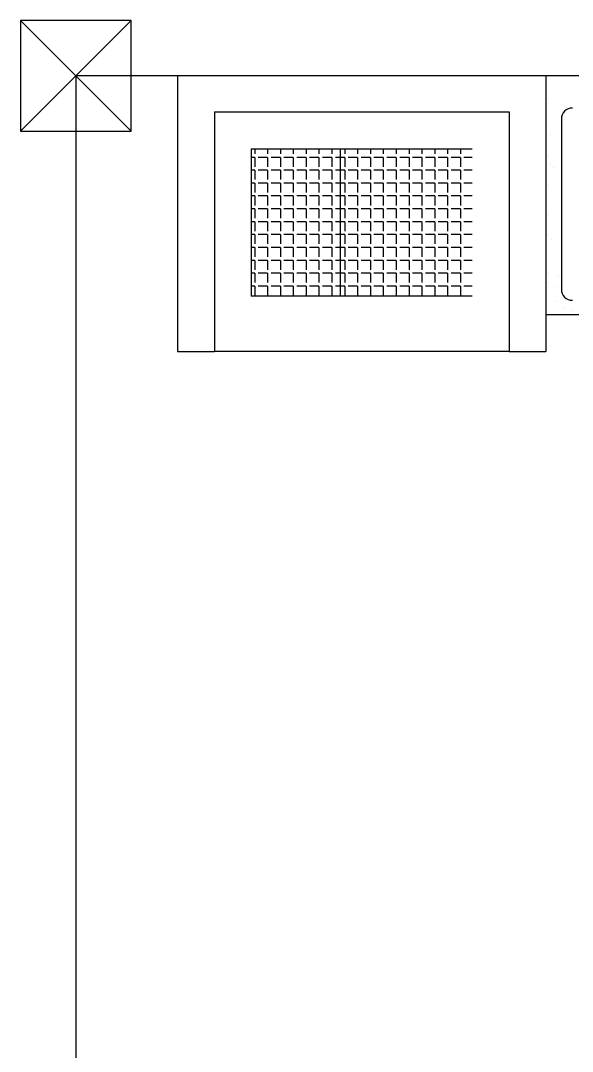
# Model space of a CAD drawing. Extents: x 33 to 1815, y -14679 to 245.
# Drawn here: x 33.173 to 34.671, y 8.045 to 10.842 of the extents above; entities that cross this region are included whole.
import ezdxf

# ---------------------------------------------------------------- set-up
doc = ezdxf.new("R2010")
doc.units = 0
doc.header["$MEASUREMENT"] = 0
doc.layers.add('PILAR', color=5, linetype='CONTINUOUS')
doc.layers.add('VARANDA', color=1, linetype='CONTINUOUS')

msp = doc.modelspace()

# ---------------------------------------------------------------- linework, layer by layer
at = {"layer": 'PILAR'}
for p, q in [((33.1727, 10.8423), (33.4727, 10.5423)), ((33.1727, 10.5423), (33.4727, 10.8423))]:
    msp.add_line(p, q, dxfattribs=at)
msp.add_lwpolyline([(33.4727, 10.5423), (33.4727, 10.8423), (33.1727, 10.8423), (33.1727, 10.5423)], close=True, dxfattribs=at)
at = {"layer": 'VARANDA'}
for p, q in [((33.3227, 10.6923), (33.3227, 3.5097)), ((44.0727, 10.6923), (33.3227, 10.6923)), ((33.5989, 10.6923), (33.5989, 9.9445)), ((34.5989, 10.6923), (34.5989, 9.9445)), ((34.6062, 10.6317), (34.6062, 10.6317)), ((34.6548, 10.6069), (34.6548, 10.6069)), ((33.6989, 10.5945), (34.4989, 10.5945)), ((33.6989, 10.5945), (33.6989, 9.9445)), ((34.4989, 10.5945), (34.4989, 9.9445)), ((34.6408, 10.5749), (34.6408, 10.1133)), ((34.6106, 10.5323), (34.6106, 10.5323)), ((33.7989, 10.4945), (33.7989, 10.0945)), ((33.7989, 10.4945), (34.3989, 10.4945)), ((33.8082, 10.4945), (33.8082, 10.4807)), ((33.8431, 10.4945), (33.8431, 10.4807)), ((33.878, 10.4945), (33.878, 10.4807)), ((33.913, 10.4945), (33.913, 10.4807)), ((33.9479, 10.4945), (33.9479, 10.4807)), ((33.9828, 10.4945), (33.9828, 10.4807)), ((34.0177, 10.4945), (34.0177, 10.4807)), ((34.0401, 10.4945), (34.0401, 10.0945)), ((34.0527, 10.4945), (34.0527, 10.4807)), ((34.0876, 10.4945), (34.0876, 10.4807)), ((34.1225, 10.4945), (34.1225, 10.4807)), ((34.1574, 10.4945), (34.1574, 10.4807)), ((34.1924, 10.4945), (34.1924, 10.4807)), ((34.2273, 10.4945), (34.2273, 10.4807)), ((34.2622, 10.4945), (34.2622, 10.4807)), ((34.2971, 10.4945), (34.2971, 10.4807)), ((34.3321, 10.4945), (34.3321, 10.4807)), ((34.367, 10.4945), (34.367, 10.4807)), ((33.8082, 10.4711), (33.7989, 10.4711)), ((33.8082, 10.4711), (33.8082, 10.4457)), ((33.8431, 10.4711), (33.8177, 10.4711)), ((33.8431, 10.4711), (33.8431, 10.4457)), ((33.878, 10.4711), (33.8526, 10.4711)), ((33.878, 10.4711), (33.878, 10.4457)), ((33.913, 10.4711), (33.8876, 10.4711)), ((33.913, 10.4711), (33.913, 10.4457)), ((33.9479, 10.4711), (33.9225, 10.4711)), ((33.9479, 10.4711), (33.9479, 10.4457)), ((33.9828, 10.4711), (33.9574, 10.4711)), ((33.9828, 10.4711), (33.9828, 10.4457)), ((34.0177, 10.4711), (33.9923, 10.4711)), ((34.0177, 10.4711), (34.0177, 10.4457)), ((34.0527, 10.4711), (34.0273, 10.4711)), ((34.0527, 10.4711), (34.0527, 10.4457)), ((34.0876, 10.4711), (34.0622, 10.4711)), ((34.0876, 10.4711), (34.0876, 10.4457)), ((34.1225, 10.4711), (34.0971, 10.4711)), ((34.1225, 10.4711), (34.1225, 10.4457)), ((34.1574, 10.4711), (34.132, 10.4711)), ((34.1574, 10.4711), (34.1574, 10.4457)), ((34.1924, 10.4711), (34.167, 10.4711)), ((34.1924, 10.4711), (34.1924, 10.4457)), ((34.2273, 10.4711), (34.2019, 10.4711)), ((34.2273, 10.4711), (34.2273, 10.4457)), ((34.2622, 10.4711), (34.2368, 10.4711)), ((34.2622, 10.4711), (34.2622, 10.4457)), ((34.2971, 10.4711), (34.2717, 10.4711)), ((34.2971, 10.4711), (34.2971, 10.4457)), ((34.3321, 10.4711), (34.3067, 10.4711)), ((34.3321, 10.4711), (34.3321, 10.4457)), ((34.367, 10.4711), (34.3416, 10.4711)), ((34.367, 10.4711), (34.367, 10.4457)), ((34.3989, 10.4711), (34.3765, 10.4711)), ((34.6059, 10.4736), (34.6059, 10.4736)), ((33.8082, 10.4362), (33.7989, 10.4362)), ((33.8082, 10.4362), (33.8082, 10.4108)), ((33.8431, 10.4362), (33.8177, 10.4362)), ((33.8431, 10.4362), (33.8431, 10.4108)), ((33.878, 10.4362), (33.8526, 10.4362)), ((33.878, 10.4362), (33.878, 10.4108)), ((33.913, 10.4362), (33.8876, 10.4362)), ((33.913, 10.4362), (33.913, 10.4108)), ((33.9479, 10.4362), (33.9225, 10.4362)), ((33.9479, 10.4362), (33.9479, 10.4108)), ((33.9828, 10.4362), (33.9574, 10.4362)), ((33.9828, 10.4362), (33.9828, 10.4108)), ((34.0177, 10.4362), (33.9923, 10.4362)), ((34.0177, 10.4362), (34.0177, 10.4108)), ((34.0527, 10.4362), (34.0273, 10.4362)), ((34.0527, 10.4362), (34.0527, 10.4108)), ((34.0876, 10.4362), (34.0622, 10.4362)), ((34.0876, 10.4362), (34.0876, 10.4108)), ((34.1225, 10.4362), (34.0971, 10.4362)), ((34.1225, 10.4362), (34.1225, 10.4108)), ((34.1574, 10.4362), (34.132, 10.4362)), ((34.1574, 10.4362), (34.1574, 10.4108)), ((34.1924, 10.4362), (34.167, 10.4362)), ((34.1924, 10.4362), (34.1924, 10.4108)), ((34.2273, 10.4362), (34.2019, 10.4362)), ((34.2273, 10.4362), (34.2273, 10.4108)), ((34.2622, 10.4362), (34.2368, 10.4362)), ((34.2622, 10.4362), (34.2622, 10.4108)), ((34.2971, 10.4362), (34.2717, 10.4362)), ((34.2971, 10.4362), (34.2971, 10.4108)), ((34.3321, 10.4362), (34.3067, 10.4362)), ((34.3321, 10.4362), (34.3321, 10.4108)), ((34.367, 10.4362), (34.3416, 10.4362)), ((34.367, 10.4362), (34.367, 10.4108)), ((34.3989, 10.4362), (34.3765, 10.4362)), ((34.6102, 10.4542), (34.6102, 10.4542)), ((34.6188, 10.4449), (34.6188, 10.4449)), ((33.8082, 10.4013), (33.7989, 10.4013)), ((33.8082, 10.4013), (33.8082, 10.3759)), ((33.8431, 10.4013), (33.8177, 10.4013)), ((33.8431, 10.4013), (33.8431, 10.3759)), ((33.878, 10.4013), (33.8526, 10.4013)), ((33.878, 10.4013), (33.878, 10.3759)), ((33.913, 10.4013), (33.8876, 10.4013)), ((33.913, 10.4013), (33.913, 10.3759)), ((33.9479, 10.4013), (33.9225, 10.4013)), ((33.9479, 10.4013), (33.9479, 10.3759)), ((33.9828, 10.4013), (33.9574, 10.4013)), ((33.9828, 10.4013), (33.9828, 10.3759)), ((34.0177, 10.4013), (33.9923, 10.4013)), ((34.0177, 10.4013), (34.0177, 10.3759)), ((34.0527, 10.4013), (34.0273, 10.4013)), ((34.0527, 10.4013), (34.0527, 10.3759)), ((34.0876, 10.4013), (34.0622, 10.4013)), ((34.0876, 10.4013), (34.0876, 10.3759)), ((34.1225, 10.4013), (34.0971, 10.4013)), ((34.1225, 10.4013), (34.1225, 10.3759)), ((34.1574, 10.4013), (34.132, 10.4013)), ((34.1574, 10.4013), (34.1574, 10.3759)), ((34.1924, 10.4013), (34.167, 10.4013)), ((34.1924, 10.4013), (34.1924, 10.3759)), ((34.2273, 10.4013), (34.2019, 10.4013)), ((34.2273, 10.4013), (34.2273, 10.3759)), ((34.2622, 10.4013), (34.2368, 10.4013)), ((34.2622, 10.4013), (34.2622, 10.3759)), ((34.2971, 10.4013), (34.2717, 10.4013)), ((34.2971, 10.4013), (34.2971, 10.3759)), ((34.3321, 10.4013), (34.3067, 10.4013)), ((34.3321, 10.4013), (34.3321, 10.3759)), ((34.367, 10.4013), (34.3416, 10.4013)), ((34.367, 10.4013), (34.367, 10.3759)), ((34.3989, 10.4013), (34.3765, 10.4013)), ((34.6057, 10.3951), (34.6057, 10.3951)), ((33.8082, 10.3664), (33.7989, 10.3664)), ((33.8082, 10.3664), (33.8082, 10.341)), ((33.8431, 10.3664), (33.8177, 10.3664)), ((33.8431, 10.3664), (33.8431, 10.341)), ((33.878, 10.3664), (33.8526, 10.3664)), ((33.878, 10.3664), (33.878, 10.341)), ((33.913, 10.3664), (33.8876, 10.3664)), ((33.913, 10.3664), (33.913, 10.341)), ((33.9479, 10.3664), (33.9225, 10.3664)), ((33.9479, 10.3664), (33.9479, 10.341)), ((33.9828, 10.3664), (33.9574, 10.3664)), ((33.9828, 10.3664), (33.9828, 10.341)), ((34.0177, 10.3664), (33.9923, 10.3664)), ((34.0177, 10.3664), (34.0177, 10.341)), ((34.0527, 10.3664), (34.0273, 10.3664)), ((34.0527, 10.3664), (34.0527, 10.341)), ((34.0876, 10.3664), (34.0622, 10.3664)), ((34.0876, 10.3664), (34.0876, 10.341)), ((34.1225, 10.3664), (34.0971, 10.3664)), ((34.1225, 10.3664), (34.1225, 10.341)), ((34.1574, 10.3664), (34.132, 10.3664)), ((34.1574, 10.3664), (34.1574, 10.341)), ((34.1924, 10.3664), (34.167, 10.3664)), ((34.1924, 10.3664), (34.1924, 10.341)), ((34.2273, 10.3664), (34.2019, 10.3664)), ((34.2273, 10.3664), (34.2273, 10.341)), ((34.2622, 10.3664), (34.2368, 10.3664)), ((34.2622, 10.3664), (34.2622, 10.341)), ((34.2971, 10.3664), (34.2717, 10.3664)), ((34.2971, 10.3664), (34.2971, 10.341)), ((34.3321, 10.3664), (34.3067, 10.3664)), ((34.3321, 10.3664), (34.3321, 10.341)), ((34.367, 10.3664), (34.3416, 10.3664)), ((34.367, 10.3664), (34.367, 10.341)), ((34.3989, 10.3664), (34.3765, 10.3664)), ((33.8082, 10.3314), (33.7989, 10.3314)), ((33.8082, 10.3314), (33.8082, 10.306)), ((33.8431, 10.3314), (33.8177, 10.3314)), ((33.8431, 10.3314), (33.8431, 10.306)), ((33.878, 10.3314), (33.8526, 10.3314)), ((33.878, 10.3314), (33.878, 10.306)), ((33.913, 10.3314), (33.8876, 10.3314)), ((33.913, 10.3314), (33.913, 10.306)), ((33.9479, 10.3314), (33.9225, 10.3314)), ((33.9479, 10.3314), (33.9479, 10.306)), ((33.9828, 10.3314), (33.9574, 10.3314)), ((33.9828, 10.3314), (33.9828, 10.306)), ((34.0177, 10.3314), (33.9923, 10.3314)), ((34.0177, 10.3314), (34.0177, 10.306)), ((34.0527, 10.3314), (34.0273, 10.3314)), ((34.0527, 10.3314), (34.0527, 10.306)), ((34.0876, 10.3314), (34.0622, 10.3314)), ((34.0876, 10.3314), (34.0876, 10.306)), ((34.1225, 10.3314), (34.0971, 10.3314)), ((34.1225, 10.3314), (34.1225, 10.306)), ((34.1574, 10.3314), (34.132, 10.3314)), ((34.1574, 10.3314), (34.1574, 10.306)), ((34.1924, 10.3314), (34.167, 10.3314)), ((34.1924, 10.3314), (34.1924, 10.306)), ((34.2273, 10.3314), (34.2019, 10.3314)), ((34.2273, 10.3314), (34.2273, 10.306)), ((34.2622, 10.3314), (34.2368, 10.3314)), ((34.2622, 10.3314), (34.2622, 10.306)), ((34.2971, 10.3314), (34.2717, 10.3314)), ((34.2971, 10.3314), (34.2971, 10.306)), ((34.3321, 10.3314), (34.3067, 10.3314)), ((34.3321, 10.3314), (34.3321, 10.306)), ((34.367, 10.3314), (34.3416, 10.3314)), ((34.367, 10.3314), (34.367, 10.306)), ((34.3989, 10.3314), (34.3765, 10.3314)), ((33.8082, 10.2965), (33.7989, 10.2965)), ((33.8082, 10.2965), (33.8082, 10.2711)), ((33.8431, 10.2965), (33.8177, 10.2965)), ((33.8431, 10.2965), (33.8431, 10.2711)), ((33.878, 10.2965), (33.8526, 10.2965)), ((33.878, 10.2965), (33.878, 10.2711)), ((33.913, 10.2965), (33.8876, 10.2965)), ((33.913, 10.2965), (33.913, 10.2711)), ((33.9479, 10.2965), (33.9225, 10.2965)), ((33.9479, 10.2965), (33.9479, 10.2711)), ((33.9828, 10.2965), (33.9574, 10.2965)), ((33.9828, 10.2965), (33.9828, 10.2711)), ((34.0177, 10.2965), (33.9923, 10.2965)), ((34.0177, 10.2965), (34.0177, 10.2711)), ((34.0527, 10.2965), (34.0273, 10.2965)), ((34.0527, 10.2965), (34.0527, 10.2711)), ((34.0876, 10.2965), (34.0622, 10.2965)), ((34.0876, 10.2965), (34.0876, 10.2711)), ((34.1225, 10.2965), (34.0971, 10.2965)), ((34.1225, 10.2965), (34.1225, 10.2711)), ((34.1574, 10.2965), (34.132, 10.2965)), ((34.1574, 10.2965), (34.1574, 10.2711)), ((34.1924, 10.2965), (34.167, 10.2965)), ((34.1924, 10.2965), (34.1924, 10.2711)), ((34.2273, 10.2965), (34.2019, 10.2965)), ((34.2273, 10.2965), (34.2273, 10.2711)), ((34.2622, 10.2965), (34.2368, 10.2965)), ((34.2622, 10.2965), (34.2622, 10.2711)), ((34.2971, 10.2965), (34.2717, 10.2965)), ((34.2971, 10.2965), (34.2971, 10.2711)), ((34.3321, 10.2965), (34.3067, 10.2965)), ((34.3321, 10.2965), (34.3321, 10.2711)), ((34.367, 10.2965), (34.3416, 10.2965)), ((34.367, 10.2965), (34.367, 10.2711)), ((34.3989, 10.2965), (34.3765, 10.2965)), ((34.6056, 10.3154), (34.6056, 10.3154)), ((33.8082, 10.2616), (33.7989, 10.2616)), ((33.8082, 10.2616), (33.8082, 10.2362)), ((33.8431, 10.2616), (33.8177, 10.2616)), ((33.8431, 10.2616), (33.8431, 10.2362)), ((33.878, 10.2616), (33.8526, 10.2616)), ((33.878, 10.2616), (33.878, 10.2362)), ((33.913, 10.2616), (33.8876, 10.2616)), ((33.913, 10.2616), (33.913, 10.2362)), ((33.9479, 10.2616), (33.9225, 10.2616)), ((33.9479, 10.2616), (33.9479, 10.2362)), ((33.9828, 10.2616), (33.9574, 10.2616)), ((33.9828, 10.2616), (33.9828, 10.2362)), ((34.0177, 10.2616), (33.9923, 10.2616)), ((34.0177, 10.2616), (34.0177, 10.2362)), ((34.0527, 10.2616), (34.0273, 10.2616)), ((34.0527, 10.2616), (34.0527, 10.2362)), ((34.0876, 10.2616), (34.0622, 10.2616)), ((34.0876, 10.2616), (34.0876, 10.2362)), ((34.1225, 10.2616), (34.0971, 10.2616)), ((34.1225, 10.2616), (34.1225, 10.2362)), ((34.1574, 10.2616), (34.132, 10.2616)), ((34.1574, 10.2616), (34.1574, 10.2362)), ((34.1924, 10.2616), (34.167, 10.2616)), ((34.1924, 10.2616), (34.1924, 10.2362)), ((34.2273, 10.2616), (34.2019, 10.2616)), ((34.2273, 10.2616), (34.2273, 10.2362)), ((34.2622, 10.2616), (34.2368, 10.2616)), ((34.2622, 10.2616), (34.2622, 10.2362)), ((34.2971, 10.2616), (34.2717, 10.2616)), ((34.2971, 10.2616), (34.2971, 10.2362)), ((34.3321, 10.2616), (34.3067, 10.2616)), ((34.3321, 10.2616), (34.3321, 10.2362)), ((34.367, 10.2616), (34.3416, 10.2616)), ((34.367, 10.2616), (34.367, 10.2362)), ((34.3989, 10.2616), (34.3765, 10.2616)), ((34.604, 10.2621), (34.604, 10.2621)), ((34.6147, 10.248), (34.6147, 10.248)), ((33.8082, 10.2267), (33.7989, 10.2267)), ((33.8082, 10.2267), (33.8082, 10.2013)), ((33.8431, 10.2267), (33.8177, 10.2267)), ((33.8431, 10.2267), (33.8431, 10.2013)), ((33.878, 10.2267), (33.8526, 10.2267)), ((33.878, 10.2267), (33.878, 10.2013)), ((33.913, 10.2267), (33.8876, 10.2267)), ((33.913, 10.2267), (33.913, 10.2013)), ((33.9479, 10.2267), (33.9225, 10.2267)), ((33.9479, 10.2267), (33.9479, 10.2013)), ((33.9828, 10.2267), (33.9574, 10.2267)), ((33.9828, 10.2267), (33.9828, 10.2013)), ((34.0177, 10.2267), (33.9923, 10.2267)), ((34.0177, 10.2267), (34.0177, 10.2013)), ((34.0527, 10.2267), (34.0273, 10.2267)), ((34.0527, 10.2267), (34.0527, 10.2013)), ((34.0876, 10.2267), (34.0622, 10.2267)), ((34.0876, 10.2267), (34.0876, 10.2013)), ((34.1225, 10.2267), (34.0971, 10.2267)), ((34.1225, 10.2267), (34.1225, 10.2013)), ((34.1574, 10.2267), (34.132, 10.2267)), ((34.1574, 10.2267), (34.1574, 10.2013)), ((34.1924, 10.2267), (34.167, 10.2267)), ((34.1924, 10.2267), (34.1924, 10.2013)), ((34.2273, 10.2267), (34.2019, 10.2267)), ((34.2273, 10.2267), (34.2273, 10.2013)), ((34.2622, 10.2267), (34.2368, 10.2267)), ((34.2622, 10.2267), (34.2622, 10.2013)), ((34.2971, 10.2267), (34.2717, 10.2267)), ((34.2971, 10.2267), (34.2971, 10.2013)), ((34.3321, 10.2267), (34.3067, 10.2267)), ((34.3321, 10.2267), (34.3321, 10.2013)), ((34.367, 10.2267), (34.3416, 10.2267)), ((34.367, 10.2267), (34.367, 10.2013)), ((34.3989, 10.2267), (34.3765, 10.2267)), ((33.8082, 10.1917), (33.7989, 10.1917)), ((33.8082, 10.1917), (33.8082, 10.1663)), ((33.8431, 10.1917), (33.8177, 10.1917)), ((33.8431, 10.1917), (33.8431, 10.1663)), ((33.878, 10.1917), (33.8526, 10.1917)), ((33.878, 10.1917), (33.878, 10.1663)), ((33.913, 10.1917), (33.8876, 10.1917)), ((33.913, 10.1917), (33.913, 10.1663)), ((33.9479, 10.1917), (33.9225, 10.1917)), ((33.9479, 10.1917), (33.9479, 10.1663)), ((33.9828, 10.1917), (33.9574, 10.1917)), ((33.9828, 10.1917), (33.9828, 10.1663)), ((34.0177, 10.1917), (33.9923, 10.1917)), ((34.0177, 10.1917), (34.0177, 10.1663)), ((34.0527, 10.1917), (34.0273, 10.1917)), ((34.0527, 10.1917), (34.0527, 10.1663)), ((34.0876, 10.1917), (34.0622, 10.1917)), ((34.0876, 10.1917), (34.0876, 10.1663)), ((34.1225, 10.1917), (34.0971, 10.1917)), ((34.1225, 10.1917), (34.1225, 10.1663)), ((34.1574, 10.1917), (34.132, 10.1917)), ((34.1574, 10.1917), (34.1574, 10.1663)), ((34.1924, 10.1917), (34.167, 10.1917)), ((34.1924, 10.1917), (34.1924, 10.1663)), ((34.2273, 10.1917), (34.2019, 10.1917)), ((34.2273, 10.1917), (34.2273, 10.1663)), ((34.2622, 10.1917), (34.2368, 10.1917)), ((34.2622, 10.1917), (34.2622, 10.1663)), ((34.2971, 10.1917), (34.2717, 10.1917)), ((34.2971, 10.1917), (34.2971, 10.1663)), ((34.3321, 10.1917), (34.3067, 10.1917)), ((34.3321, 10.1917), (34.3321, 10.1663)), ((34.367, 10.1917), (34.3416, 10.1917)), ((34.367, 10.1917), (34.367, 10.1663)), ((34.3989, 10.1917), (34.3765, 10.1917)), ((33.8082, 10.1568), (33.7989, 10.1568)), ((33.8082, 10.1568), (33.8082, 10.1314)), ((33.8431, 10.1568), (33.8177, 10.1568)), ((33.8431, 10.1568), (33.8431, 10.1314)), ((33.878, 10.1568), (33.8526, 10.1568)), ((33.878, 10.1568), (33.878, 10.1314)), ((33.913, 10.1568), (33.8876, 10.1568)), ((33.913, 10.1568), (33.913, 10.1314)), ((33.9479, 10.1568), (33.9225, 10.1568)), ((33.9479, 10.1568), (33.9479, 10.1314)), ((33.9828, 10.1568), (33.9574, 10.1568)), ((33.9828, 10.1568), (33.9828, 10.1314)), ((34.0177, 10.1568), (33.9923, 10.1568)), ((34.0177, 10.1568), (34.0177, 10.1314)), ((34.0527, 10.1568), (34.0273, 10.1568)), ((34.0527, 10.1568), (34.0527, 10.1314)), ((34.0876, 10.1568), (34.0622, 10.1568)), ((34.0876, 10.1568), (34.0876, 10.1314)), ((34.1225, 10.1568), (34.0971, 10.1568)), ((34.1225, 10.1568), (34.1225, 10.1314)), ((34.1574, 10.1568), (34.132, 10.1568)), ((34.1574, 10.1568), (34.1574, 10.1314)), ((34.1924, 10.1568), (34.167, 10.1568)), ((34.1924, 10.1568), (34.1924, 10.1314)), ((34.2273, 10.1568), (34.2019, 10.1568)), ((34.2273, 10.1568), (34.2273, 10.1314)), ((34.2622, 10.1568), (34.2368, 10.1568)), ((34.2622, 10.1568), (34.2622, 10.1314)), ((34.2971, 10.1568), (34.2717, 10.1568)), ((34.2971, 10.1568), (34.2971, 10.1314)), ((34.3321, 10.1568), (34.3067, 10.1568)), ((34.3321, 10.1568), (34.3321, 10.1314)), ((34.367, 10.1568), (34.3416, 10.1568)), ((34.367, 10.1568), (34.367, 10.1314)), ((34.3989, 10.1568), (34.3765, 10.1568)), ((34.6054, 10.1572), (34.6054, 10.1572)), ((34.6046, 10.1322), (34.6046, 10.1322)), ((34.6343, 10.1477), (34.6343, 10.1477)), ((33.8082, 10.1219), (33.7989, 10.1219)), ((33.8082, 10.1219), (33.8082, 10.0965)), ((33.8431, 10.1219), (33.8177, 10.1219)), ((33.8431, 10.1219), (33.8431, 10.0965)), ((33.878, 10.1219), (33.8526, 10.1219)), ((33.878, 10.1219), (33.878, 10.0965)), ((33.913, 10.1219), (33.8876, 10.1219)), ((33.913, 10.1219), (33.913, 10.0965)), ((33.9479, 10.1219), (33.9225, 10.1219)), ((33.9479, 10.1219), (33.9479, 10.0965)), ((33.9828, 10.1219), (33.9574, 10.1219)), ((33.9828, 10.1219), (33.9828, 10.0965)), ((34.0177, 10.1219), (33.9923, 10.1219)), ((34.0177, 10.1219), (34.0177, 10.0965)), ((34.0527, 10.1219), (34.0273, 10.1219)), ((34.0527, 10.1219), (34.0527, 10.0965)), ((34.0876, 10.1219), (34.0622, 10.1219)), ((34.0876, 10.1219), (34.0876, 10.0965)), ((34.1225, 10.1219), (34.0971, 10.1219)), ((34.1225, 10.1219), (34.1225, 10.0965)), ((34.1574, 10.1219), (34.132, 10.1219)), ((34.1574, 10.1219), (34.1574, 10.0965)), ((34.1924, 10.1219), (34.167, 10.1219)), ((34.1924, 10.1219), (34.1924, 10.0965)), ((34.2273, 10.1219), (34.2019, 10.1219)), ((34.2273, 10.1219), (34.2273, 10.0965)), ((34.2622, 10.1219), (34.2368, 10.1219)), ((34.2622, 10.1219), (34.2622, 10.0965)), ((34.2971, 10.1219), (34.2717, 10.1219)), ((34.2971, 10.1219), (34.2971, 10.0965)), ((34.3321, 10.1219), (34.3067, 10.1219)), ((34.3321, 10.1219), (34.3321, 10.0965)), ((34.367, 10.1219), (34.3416, 10.1219)), ((34.367, 10.1219), (34.367, 10.0965)), ((34.3989, 10.1219), (34.3765, 10.1219)), ((34.6308, 10.1213), (34.6308, 10.1213)), ((34.3989, 10.0945), (33.7989, 10.0945)), ((34.6254, 10.08), (34.6254, 10.08)), ((34.5989, 10.0445), (36.0638, 10.0445)), ((34.6165, 10.0447), (34.6165, 10.0447)), ((34.6499, 10.0605), (34.6499, 10.0605)), ((34.6695, 10.0565), (34.6695, 10.0565)), ((33.5989, 9.9445), (33.6989, 9.9445)), ((34.4989, 9.9445), (33.6989, 9.9445)), ((34.4989, 9.9445), (34.5989, 9.9445))]:
    msp.add_line(p, q, dxfattribs=at)
for centre, start, end in [((34.6708, 10.5749), 90, 180), ((34.6708, 10.1133), 180, 270)]:
    msp.add_arc(centre, 0.03, start, end, dxfattribs=at)

doc.saveas('drawing.dxf')
